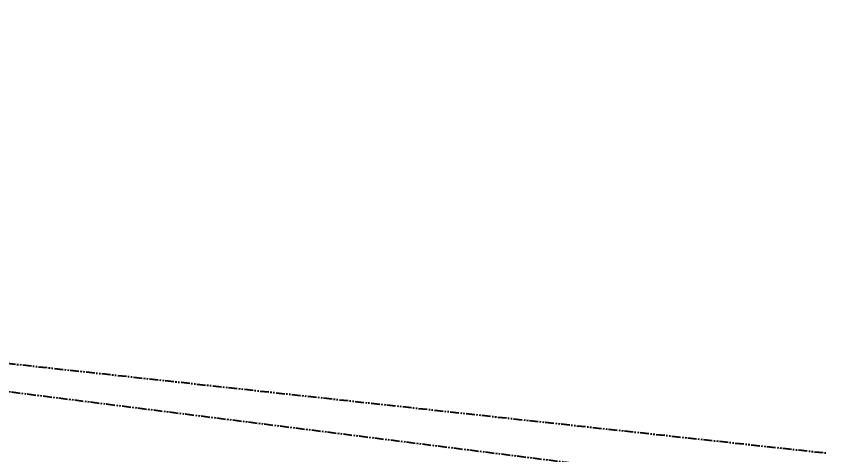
# Model space of a CAD drawing. Header units: millimetres. Extents: x -50460 to 50460, y -35640 to 35640.
# Drawn here: x 18241 to 19360, y -3075 to -2469 of the extents above; entities that cross this region are included whole.
import ezdxf

# ---------------------------------------------------------------- set-up
doc = ezdxf.new("R2010")
doc.units = ezdxf.units.MM
doc.linetypes.add('双点画线', pattern=[22, 12, -2, 2, -2, 2, -2])
doc.layers.get('0').update_dxf_attribs({"lineweight": 35})
doc.layers.add('7', color=30, linetype='双点画线', lineweight=18)
doc.layers.add('尺寸线层', color=4, linetype='Continuous', lineweight=18)
doc.styles.get("Standard").update_dxf_attribs({"font": ''})
doc.styles.get('Standard').set_extended_font_data('宋体')
doc.dimstyles.new('AM_DEMATIC$0', dxfattribs={"dimscale": 120, "dimtxt": 3, "dimasz": 1.5, "dimexe": 1, "dimexo": 0, "dimgap": 1, "dimtad": 1, "dimdsep": 46, "dimtxsty": 'Standard', "dimblk": '_CAXARROW', "dimcen": 0, "dimdle": 3, "dimclrd": 256, "dimclre": 256, "dimclrt": 2, "dimadec": 0, "dimazin": 2, "dimtfac": 0.707107, "dimtdec": 3, "dimtmove": 0, "dimatfit": 3, "dimfxl": 1, "dimfrac": 2, "dimtolj": 1, "dimlwd": 18, "dimarcsym": 0})

# ---------------------------------------------------------------- blocks, each defined once
blk = doc.blocks.new('*X513')
at = {"layer": '尺寸线层', "linetype": 'Continuous', "lineweight": 18, "transparency": 16777216}
for points in [[(22089.9, -1589.7), (22112.4, -1769.7), (22067.4, -1769.7)], [(22089.9, -15589.7), (22112.4, -15409.7), (22067.4, -15409.7)]]:
    blk.add_hatch(color=256, dxfattribs=at).paths.add_polyline_path(points, flags=0)
at = {"layer": '尺寸线层', "transparency": 16777216}
for p, q in [((14580.3, -1589.7), (22209.9, -1589.7)), ((14580.3, -15589.7), (22209.9, -15589.7))]:
    blk.add_line(p, q, dxfattribs=at)
at = {"layer": '尺寸线层', "linetype": 'Continuous', "lineweight": 18, "transparency": 16777216}
blk.add_line((22089.9, -1589.7), (22089.9, -15589.7), dxfattribs=at)
at = {"layer": '尺寸线层', "color": 2, "transparency": 16777216, "insert": (21789.9, -8576.7), "char_height": 360, "width": 2392, "attachment_point": 5, "rotation": 90, "line_spacing_factor": 1.37}
blk.add_mtext('14000', dxfattribs=at)
blk = doc.blocks.new('_CAXARROW')
blk.add_hatch(color=0).paths.add_polyline_path([(0, 0), (-1, 0.125), (-1, -0.125)], flags=0)
blk = doc.blocks.new('*X566')
at = {"layer": '7', "linetype": '双点画线', "lineweight": 25}
blk.add_line((-4267.1, 945.7), (867.2, 382.8), dxfattribs=at)
blk = doc.blocks.new('*X599')
at = {"layer": '7', "linetype": '双点画线', "lineweight": 25}
blk.add_line((-4250.6, 1017.3), (873.5, 368.1), dxfattribs=at)

msp = doc.modelspace()

# ---------------------------------------------------------------- dimensions: what is measured, and where the dimension line sits
at = {"layer": '尺寸线层'}
dim = msp.add_linear_dim(base=(22089.946, -15589.726), p1=(14580.258, -1589.726), p2=(14580.258, -15589.726), angle=270, dimstyle='AM_DEMATIC$0', override={"dimsah": 1, "dimtfill": 1, "dimtzin": 8}, dxfattribs=at)
dim.commit()
dim.dimension.update_dxf_attribs({"geometry": '*X513', "text_midpoint": (22089.946, -8589.726)})

# ---------------------------------------------------------------- next in the draw order: block references
msp.add_blockref('*X566', (18492.798, -3455.852), dxfattribs=at)

# ---------------------------------------------------------------- next in the draw order: block references
msp.add_blockref('*X599', (18556.05, -3508.146), dxfattribs=at)

doc.saveas('drawing.dxf')
